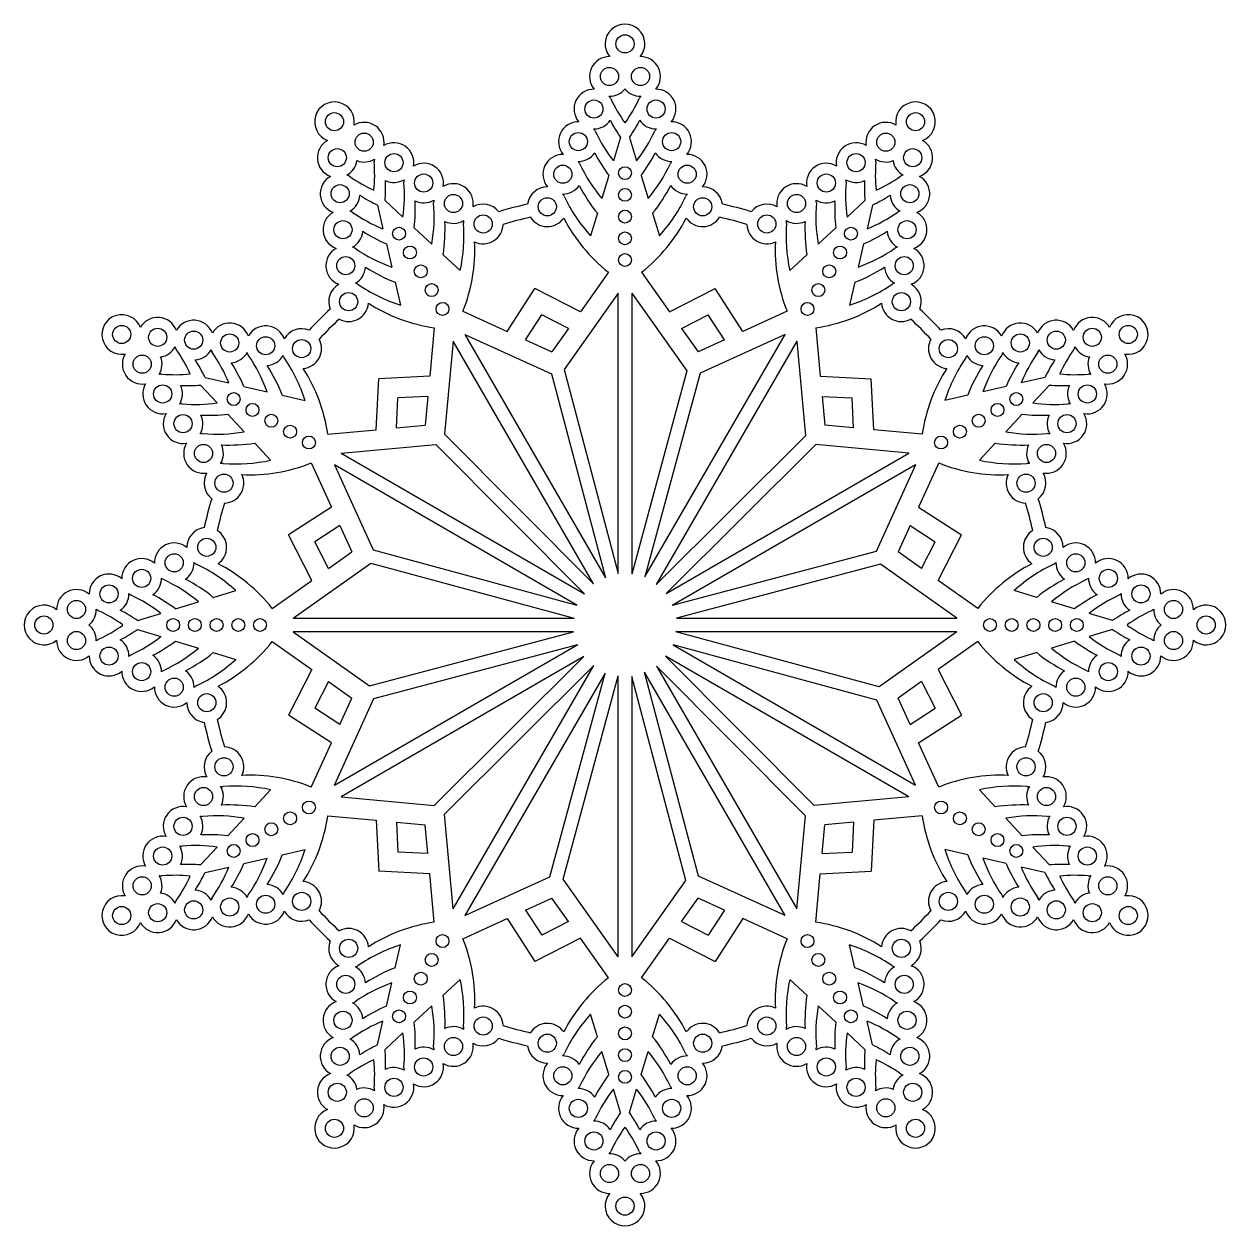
# Model space of a CAD drawing. Extents: x -310 to 281, y 50 to 241.
# Drawn here: x 102.1 to 280.7, y 56.4 to 234.9 of the extents above; entities that cross this region are included whole.
import ezdxf

# ---------------------------------------------------------------- set-up
doc = ezdxf.new("R2010")
doc.units = 0
doc.layers.get('0').update_dxf_attribs({"linetype": 'CONTINUOUS'})

msp = doc.modelspace()

# ---------------------------------------------------------------- linework, layer by layer
for p, q in [((190.742369, 218.090398), (189.683019, 214.622917)), ((192.063179, 218.090398), (193.122529, 214.622917)), ((189.014284, 212.434003), (187.977765, 209.041251)), ((193.791264, 212.434003), (194.827783, 209.041251)), ((154.624463, 208.058725), (155.44078, 204.526123)), ((155.768318, 208.71913), (158.419483, 206.245878)), ((227.03723, 208.71913), (224.386065, 206.245878)), ((228.181085, 208.058725), (227.364768, 204.526123)), ((187.300487, 206.824371), (186.285853, 203.503254)), ((195.505061, 206.824371), (196.519695, 203.503254)), ((160.093081, 204.68459), (162.687109, 202.26464)), ((222.712467, 204.68459), (220.118439, 202.26464)), ((155.956096, 202.2961), (156.75482, 198.839632)), ((226.849452, 202.2961), (226.050728, 198.839632)), ((164.382089, 200.683405), (166.921346, 198.314551)), ((218.423459, 200.683405), (215.884202, 198.314551)), ((157.276719, 196.581118), (158.058579, 193.197629)), ((188.941689, 198.065782), (184.775329, 192.204047)), ((193.863859, 198.065782), (198.030218, 192.204047)), ((225.528829, 196.581118), (224.746969, 193.197629)), ((173.879101, 189.284412), (178.010525, 195.658184)), ((184.775329, 192.204047), (178.010525, 195.658184)), ((190.402774, 194.943109), (182.361942, 183.630302)), ((190.402774, 153.341787), (190.402774, 194.943109)), ((192.402774, 194.943109), (192.402774, 153.206175)), ((192.402774, 194.943109), (200.578827, 183.440056)), ((198.030218, 192.204047), (204.795023, 195.658184)), ((208.926446, 189.284412), (204.795023, 195.658184)), ((167.340061, 192.277643), (173.879101, 189.284412)), ((176.636163, 188.022373), (179.056158, 191.755831)), ((183.018664, 189.732559), (179.056158, 191.755831)), ((199.786884, 189.732559), (203.74939, 191.755831)), ((206.169385, 188.022373), (203.74939, 191.755831)), ((215.465486, 192.277643), (208.926446, 189.284412)), ((163.077337, 189.816558), (162.400031, 182.656967)), ((183.018664, 189.732559), (180.534703, 186.237825)), ((199.786884, 189.732559), (202.270845, 186.237825)), ((219.728211, 189.816558), (220.405517, 182.656967)), ((165.90401, 187.842787), (164.596849, 174.025193)), ((186.704671, 151.814985), (165.90401, 187.842787)), ((167.636061, 188.842787), (180.468257, 182.968877)), ((167.636061, 188.842787), (188.504528, 152.697541)), ((176.636163, 188.022373), (180.534703, 186.237825)), ((194.368826, 152.814985), (215.169487, 188.842787)), ((216.901538, 187.842787), (196.033071, 151.697541)), ((206.169385, 188.022373), (202.270845, 186.237825)), ((215.169487, 188.842787), (202.549519, 183.066024)), ((216.901538, 187.842787), (218.230681, 173.792824)), ((129.021681, 182.455943), (132.554283, 181.639626)), ((154.423438, 174.680375), (154.81447, 182.265935)), ((162.400031, 182.656967), (154.81447, 182.265935)), ((180.468257, 182.968877), (188.504528, 152.697541)), ((182.361942, 183.630302), (190.402774, 153.341787)), ((200.578827, 183.440056), (192.402774, 153.206175)), ((202.549519, 183.066024), (194.368826, 152.814985)), ((220.405517, 182.656967), (227.991078, 182.265935)), ((228.382109, 174.680375), (227.991078, 182.265935)), ((253.783867, 182.455943), (250.251265, 181.639626)), ((128.361276, 181.312087), (130.834528, 178.660923)), ((134.784306, 181.12431), (138.240774, 180.325586)), ((248.021242, 181.12431), (244.564774, 180.325586)), ((254.444272, 181.312087), (251.97102, 178.660923)), ((140.499288, 179.803687), (143.882776, 179.021827)), ((157.442143, 174.965948), (157.671191, 179.409215)), ((162.114458, 179.638263), (157.671191, 179.409215)), ((162.114458, 179.638263), (161.710652, 175.369754)), ((220.69109, 179.638263), (225.134357, 179.409215)), ((220.69109, 179.638263), (221.094896, 175.369754)), ((225.363405, 174.965948), (225.134357, 179.409215)), ((242.30626, 179.803687), (238.922772, 179.021827)), ((132.395816, 176.987324), (134.815765, 174.393297)), ((250.409732, 176.987324), (247.989782, 174.393297)), ((157.442143, 174.965948), (161.710652, 175.369754)), ((225.363405, 174.965948), (221.094896, 175.369754)), ((147.263848, 174.003069), (154.423438, 174.680375)), ((164.596849, 174.025193), (186.704671, 151.814985)), ((218.230681, 173.792824), (196.033071, 151.697541)), ((235.5417, 174.003069), (228.382109, 174.680375)), ((136.397, 172.698317), (138.765855, 170.159059)), ((149.237619, 171.176396), (163.287582, 172.505539)), ((163.287582, 172.505539), (185.382864, 150.307929)), ((219.750335, 172.483557), (197.540127, 150.375735)), ((233.567929, 171.176396), (219.750335, 172.483557)), ((246.408547, 172.698317), (244.039693, 170.159059)), ((144.802763, 169.740344), (147.795994, 163.201304)), ((149.237619, 171.176396), (185.382864, 150.307929)), ((197.540127, 150.375735), (233.567929, 171.176396)), ((238.002785, 169.740344), (235.009554, 163.201304)), ((184.265421, 148.643684), (148.237619, 169.444345)), ((148.237619, 169.444345), (154.014381, 156.824377)), ((234.567929, 169.444345), (198.422684, 148.575878)), ((234.567929, 169.444345), (228.694019, 156.612149)), ((147.795994, 163.201304), (141.422222, 159.06988)), ((235.009554, 163.201304), (241.383326, 159.06988)), ((144.876358, 152.305076), (141.422222, 159.06988)), ((149.058033, 160.444243), (145.324575, 158.024248)), ((149.058033, 160.444243), (150.842581, 156.545703)), ((233.747515, 160.444243), (231.962967, 156.545703)), ((233.747515, 160.444243), (237.480973, 158.024248)), ((237.929189, 152.305076), (241.383326, 159.06988)), ((147.347847, 154.061742), (145.324575, 158.024248)), ((235.457701, 154.061742), (237.480973, 158.024248)), ((147.347847, 154.061742), (150.842581, 156.545703)), ((154.014381, 156.824377), (184.265421, 148.643684)), ((228.694019, 156.612149), (198.422684, 148.575878)), ((235.457701, 154.061742), (231.962967, 156.545703)), ((142.137296, 146.677632), (153.640349, 154.853685)), ((153.640349, 154.853685), (183.874231, 146.677632)), ((229.355444, 154.718463), (199.066929, 146.677632)), ((240.668251, 146.677632), (229.355444, 154.718463)), ((139.014624, 148.138717), (144.876358, 152.305076)), ((243.790924, 148.138717), (237.929189, 152.305076)), ((130.256034, 149.779919), (133.577151, 150.794553)), ((252.549513, 149.779919), (249.228397, 150.794553)), ((124.646403, 148.066121), (128.039154, 149.10264)), ((258.159145, 148.066121), (254.766393, 149.10264)), ((118.990007, 146.338037), (122.457489, 147.397387)), ((142.137296, 146.677632), (183.874231, 146.677632)), ((199.066929, 146.677632), (240.668251, 146.677632)), ((263.81554, 146.338037), (260.348059, 147.397387)), ((118.990007, 145.017227), (122.457489, 143.957877)), ((183.738619, 144.677632), (142.137296, 144.677632)), ((142.137296, 144.677632), (153.450103, 136.6368)), ((153.450103, 136.6368), (183.738619, 144.677632)), ((240.668251, 144.677632), (198.931317, 144.677632)), ((229.165198, 136.501579), (198.931317, 144.677632)), ((240.668251, 144.677632), (229.165198, 136.501579)), ((263.81554, 145.017227), (260.348059, 143.957877)), ((124.646403, 143.289142), (128.039154, 142.252623)), ((139.014624, 143.216547), (144.876358, 139.050187)), ((243.790924, 143.216547), (237.929189, 139.050187)), ((258.159145, 143.289142), (254.766393, 142.252623)), ((130.256034, 141.575344), (133.577151, 140.560711)), ((148.237619, 121.910918), (184.382864, 142.779386)), ((154.111528, 134.743115), (184.382864, 142.779386)), ((233.567929, 120.178868), (197.422684, 141.047335)), ((219.517966, 118.849724), (197.422684, 141.047335)), ((198.540127, 142.71158), (234.567929, 121.910918)), ((228.791166, 134.530886), (198.540127, 142.71158)), ((252.549513, 141.575344), (249.228397, 140.560711)), ((185.265421, 140.979529), (149.237619, 120.178868)), ((163.055213, 118.871707), (185.265421, 140.979529)), ((164.574866, 117.562439), (186.772477, 139.657722)), ((165.90401, 103.512477), (186.772477, 139.657722)), ((196.100877, 139.540279), (216.901538, 103.512477)), ((218.208699, 117.330071), (196.100877, 139.540279)), ((144.876358, 139.050187), (141.422222, 132.285383)), ((188.436722, 138.540279), (167.636061, 102.512477)), ((180.256029, 108.289239), (188.436722, 138.540279)), ((182.226721, 107.915207), (190.402774, 138.149089)), ((190.402774, 96.412154), (190.402774, 138.149089)), ((192.402774, 138.013477), (192.402774, 96.412154)), ((200.443606, 107.724961), (192.402774, 138.013477)), ((215.169487, 102.512477), (194.30102, 138.657722)), ((202.337291, 108.386386), (194.30102, 138.657722)), ((237.929189, 139.050187), (241.383326, 132.285383)), ((147.347847, 137.293521), (145.324575, 133.331016)), ((147.347847, 137.293521), (150.842581, 134.809561)), ((235.457701, 137.293521), (231.962967, 134.809561)), ((235.457701, 137.293521), (237.480973, 133.331016)), ((148.237619, 121.910918), (154.111528, 134.743115)), ((149.058033, 130.911021), (150.842581, 134.809561)), ((234.567929, 121.910918), (228.791166, 134.530886)), ((233.747515, 130.911021), (231.962967, 134.809561)), ((147.795994, 128.153959), (141.422222, 132.285383)), ((149.058033, 130.911021), (145.324575, 133.331016)), ((233.747515, 130.911021), (237.480973, 133.331016)), ((235.009554, 128.153959), (241.383326, 132.285383)), ((144.802763, 121.614919), (147.795994, 128.153959)), ((238.002785, 121.614919), (235.009554, 128.153959)), ((136.397, 118.656947), (138.765855, 121.196204)), ((149.237619, 120.178868), (163.055213, 118.871707)), ((233.567929, 120.178868), (219.517966, 118.849724)), ((246.408547, 118.656947), (244.039693, 121.196204)), ((132.395816, 114.367939), (134.815765, 116.961967)), ((147.263848, 117.352195), (154.423438, 116.674889)), ((154.423438, 116.674889), (154.81447, 109.089328)), ((157.442143, 116.389316), (157.671191, 111.946049)), ((157.442143, 116.389316), (161.710652, 115.98551)), ((165.90401, 103.512477), (164.574866, 117.562439)), ((216.901538, 103.512477), (218.208699, 117.330071)), ((225.363405, 116.389316), (221.094896, 115.98551)), ((225.363405, 116.389316), (225.134357, 111.946049)), ((228.382109, 116.674889), (227.991078, 109.089328)), ((235.5417, 117.352195), (228.382109, 116.674889)), ((250.409732, 114.367939), (247.989782, 116.961967)), ((162.114458, 111.717001), (161.710652, 115.98551)), ((220.69109, 111.717001), (221.094896, 115.98551)), ((128.361276, 110.043176), (130.834528, 112.694341)), ((254.444272, 110.043176), (251.97102, 112.694341)), ((134.784306, 110.230954), (138.240774, 111.029678)), ((140.499288, 111.551577), (143.882776, 112.333437)), ((162.114458, 111.717001), (157.671191, 111.946049)), ((220.69109, 111.717001), (225.134357, 111.946049)), ((242.30626, 111.551577), (238.922772, 112.333437)), ((248.021242, 110.230954), (244.564774, 111.029678)), ((129.021681, 108.899321), (132.554283, 109.715638)), ((162.400031, 108.698296), (154.81447, 109.089328)), ((220.405517, 108.698296), (227.991078, 109.089328)), ((253.783867, 108.899321), (250.251265, 109.715638)), ((163.077337, 101.538706), (162.400031, 108.698296)), ((167.636061, 102.512477), (180.256029, 108.289239)), ((190.402774, 96.412154), (182.226721, 107.915207)), ((192.402774, 96.412154), (200.443606, 107.724961)), ((215.169487, 102.512477), (202.337291, 108.386386)), ((219.728211, 101.538706), (220.405517, 108.698296)), ((176.636163, 103.33289), (180.534703, 105.117439)), ((183.018664, 101.622705), (180.534703, 105.117439)), ((199.786884, 101.622705), (202.270845, 105.117439)), ((206.169385, 103.33289), (202.270845, 105.117439)), ((167.340061, 99.077621), (173.879101, 102.070852)), ((173.879101, 102.070852), (178.010525, 95.697079)), ((176.636163, 103.33289), (179.056158, 99.599433)), ((206.169385, 103.33289), (203.74939, 99.599433)), ((208.926446, 102.070852), (204.795023, 95.697079)), ((215.465486, 99.077621), (208.926446, 102.070852)), ((183.018664, 101.622705), (179.056158, 99.599433)), ((199.786884, 101.622705), (203.74939, 99.599433)), ((184.775329, 99.151216), (178.010525, 95.697079)), ((188.941689, 93.289482), (184.775329, 99.151216)), ((193.863859, 93.289482), (198.030218, 99.151216)), ((198.030218, 99.151216), (204.795023, 95.697079)), ((157.276719, 94.774146), (158.058579, 98.157634)), ((225.528829, 94.774146), (224.746969, 98.157634)), ((164.382089, 90.671858), (166.921346, 93.040713)), ((218.423459, 90.671858), (215.884202, 93.040713)), ((155.956096, 89.059164), (156.75482, 92.515632)), ((226.849452, 89.059164), (226.050728, 92.515632)), ((160.093081, 86.670674), (162.687109, 89.090623)), ((187.300487, 84.530892), (186.285853, 87.852009)), ((195.505061, 84.530892), (196.519695, 87.852009)), ((222.712467, 86.670674), (220.118439, 89.090623)), ((154.624463, 83.296539), (155.44078, 86.829141)), ((228.181085, 83.296539), (227.364768, 86.829141)), ((155.768318, 82.636134), (158.419483, 85.109386)), ((227.03723, 82.636134), (224.386065, 85.109386)), ((189.014284, 78.921261), (187.977765, 82.314012)), ((193.791264, 78.921261), (194.827783, 82.314012)), ((190.742369, 73.264865), (189.683019, 76.732347)), ((192.063179, 73.264865), (193.122529, 76.732347))]:
    msp.add_line(p, q)
for centre, radius in [((191.402774, 231.991391), 1.348993), ((189.094186, 227.152353), 1.348993), ((193.711362, 227.152353), 1.348993), ((186.785598, 222.313315), 1.348993), ((196.01995, 222.313315), 1.348993), ((148.245894, 220.42754), 1.348993), ((234.559653, 220.42754), 1.348993), ((152.664709, 217.391104), 1.348993), ((184.47701, 217.474278), 1.348993), ((198.328538, 217.474278), 1.348993), ((230.140839, 217.391104), 1.348993), ((148.666117, 215.082516), 1.348993), ((234.13943, 215.082516), 1.348993), ((157.083524, 214.354669), 1.348993), ((225.722024, 214.354669), 1.348993), ((161.502338, 211.318233), 1.348993), ((182.168422, 212.63524), 1.348993), ((191.402774, 212.793927), 0.96), ((200.637126, 212.63524), 1.348993), ((221.303209, 211.318233), 1.348993), ((149.08634, 209.737493), 1.348993), ((233.719207, 209.737493), 1.348993), ((165.921153, 208.281797), 1.348993), ((179.859834, 207.796202), 1.348993), ((191.402774, 209.567108), 0.96), ((202.945714, 207.796202), 1.348993), ((216.884395, 208.281797), 1.348993), ((191.402774, 206.340289), 0.96), ((149.506563, 204.392469), 1.348993), ((170.339968, 205.245362), 1.348993), ((212.46558, 205.245362), 1.348993), ((233.298984, 204.392469), 1.348993), ((157.844626, 203.802049), 0.96), ((191.402774, 203.11347), 0.96), ((224.960922, 203.802049), 0.96), ((159.458036, 201.007541), 0.96), ((223.347512, 201.007541), 0.96), ((149.926787, 199.047446), 1.348993), ((191.402774, 199.886651), 0.96), ((232.878761, 199.047446), 1.348993), ((161.071445, 198.213034), 0.96), ((221.734103, 198.213034), 0.96), ((162.684855, 195.418527), 0.96), ((220.120693, 195.418527), 0.96), ((150.34701, 193.702422), 1.348993), ((232.458538, 193.702422), 1.348993), ((164.298264, 192.62402), 0.96), ((218.507284, 192.62402), 0.96), ((116.652866, 188.834511), 1.348993), ((121.997889, 188.414288), 1.348993), ((127.342913, 187.994065), 1.348993), ((255.462635, 187.994065), 1.348993), ((260.807658, 188.414288), 1.348993), ((266.152682, 188.834511), 1.348993), ((132.687936, 187.573842), 1.348993), ((138.03296, 187.153619), 1.348993), ((143.377984, 186.733396), 1.348993), ((239.427564, 186.733396), 1.348993), ((244.772588, 187.153619), 1.348993), ((250.117611, 187.573842), 1.348993), ((119.689301, 184.415697), 1.348993), ((263.116246, 184.415697), 1.348993), ((122.725737, 179.996882), 1.348993), ((260.079811, 179.996882), 1.348993), ((133.278357, 179.235779), 0.96), ((136.072864, 177.62237), 0.96), ((246.732684, 177.62237), 0.96), ((249.527191, 179.235779), 0.96), ((125.762173, 175.578067), 1.348993), ((138.867371, 176.00896), 0.96), ((243.938176, 176.00896), 0.96), ((257.043375, 175.578067), 1.348993), ((141.661879, 174.395551), 0.96), ((241.143669, 174.395551), 0.96), ((144.456386, 172.782141), 0.96), ((238.349162, 172.782141), 0.96), ((128.798608, 171.159253), 1.348993), ((254.00694, 171.159253), 1.348993), ((131.835044, 166.740438), 1.348993), ((250.970504, 166.740438), 1.348993), ((129.284203, 157.220572), 1.348993), ((253.521344, 157.220572), 1.348993), ((124.445166, 154.911984), 1.348993), ((258.360382, 154.911984), 1.348993), ((119.606128, 152.603396), 1.348993), ((263.19942, 152.603396), 1.348993), ((114.76709, 150.294808), 1.348993), ((268.038458, 150.294808), 1.348993), ((109.928052, 147.98622), 1.348993), ((272.877495, 147.98622), 1.348993), ((105.089015, 145.677632), 1.348993), ((124.286478, 145.677632), 0.96), ((127.513297, 145.677632), 0.96), ((130.740116, 145.677632), 0.96), ((133.966935, 145.677632), 0.96), ((137.193754, 145.677632), 0.96), ((245.611793, 145.677632), 0.96), ((248.838612, 145.677632), 0.96), ((252.065431, 145.677632), 0.96), ((255.29225, 145.677632), 0.96), ((258.519069, 145.677632), 0.96), ((277.716533, 145.677632), 1.348993), ((109.928052, 143.369044), 1.348993), ((272.877495, 143.369044), 1.348993), ((114.76709, 141.060456), 1.348993), ((268.038458, 141.060456), 1.348993), ((119.606128, 138.751868), 1.348993), ((263.19942, 138.751868), 1.348993), ((124.445166, 136.44328), 1.348993), ((258.360382, 136.44328), 1.348993), ((129.284203, 134.134692), 1.348993), ((253.521344, 134.134692), 1.348993), ((131.835044, 124.614826), 1.348993), ((250.970504, 124.614826), 1.348993), ((128.798608, 120.196011), 1.348993), ((254.00694, 120.196011), 1.348993), ((141.661879, 116.959713), 0.96), ((144.456386, 118.573122), 0.96), ((238.349162, 118.573122), 0.96), ((241.143669, 116.959713), 0.96), ((125.762173, 115.777196), 1.348993), ((138.867371, 115.346303), 0.96), ((243.938176, 115.346303), 0.96), ((257.043375, 115.777196), 1.348993), ((136.072864, 113.732894), 0.96), ((246.732684, 113.732894), 0.96), ((122.725737, 111.358382), 1.348993), ((133.278357, 112.119484), 0.96), ((249.527191, 112.119484), 0.96), ((260.079811, 111.358382), 1.348993), ((119.689301, 106.939567), 1.348993), ((263.116246, 106.939567), 1.348993), ((138.03296, 104.201644), 1.348993), ((143.377984, 104.621867), 1.348993), ((239.427564, 104.621867), 1.348993), ((244.772588, 104.201644), 1.348993), ((116.652866, 102.520752), 1.348993), ((121.997889, 102.940975), 1.348993), ((127.342913, 103.361198), 1.348993), ((132.687936, 103.781421), 1.348993), ((250.117611, 103.781421), 1.348993), ((255.462635, 103.361198), 1.348993), ((260.807658, 102.940975), 1.348993), ((266.152682, 102.520752), 1.348993), ((150.34701, 97.652842), 1.348993), ((164.298264, 98.731244), 0.96), ((218.507284, 98.731244), 0.96), ((232.458538, 97.652842), 1.348993), ((162.684855, 95.936737), 0.96), ((220.120693, 95.936737), 0.96), ((149.926787, 92.307818), 1.348993), ((161.071445, 93.142229), 0.96), ((221.734103, 93.142229), 0.96), ((232.878761, 92.307818), 1.348993), ((159.458036, 90.347722), 0.96), ((191.402774, 91.468612), 0.96), ((223.347512, 90.347722), 0.96), ((149.506563, 86.962794), 1.348993), ((157.844626, 87.553215), 0.96), ((191.402774, 88.241793), 0.96), ((224.960922, 87.553215), 0.96), ((233.298984, 86.962794), 1.348993), ((170.339968, 86.109902), 1.348993), ((191.402774, 85.014974), 0.96), ((212.46558, 86.109902), 1.348993), ((165.921153, 83.073466), 1.348993), ((179.859834, 83.559061), 1.348993), ((202.945714, 83.559061), 1.348993), ((216.884395, 83.073466), 1.348993), ((149.08634, 81.617771), 1.348993), ((191.402774, 81.788155), 0.96), ((233.719207, 81.617771), 1.348993), ((161.502338, 80.037031), 1.348993), ((221.303209, 80.037031), 1.348993), ((182.168422, 78.720024), 1.348993), ((191.402774, 78.561336), 0.96), ((200.637126, 78.720024), 1.348993), ((148.666117, 76.272747), 1.348993), ((157.083524, 77.000595), 1.348993), ((225.722024, 77.000595), 1.348993), ((234.13943, 76.272747), 1.348993), ((152.664709, 73.964159), 1.348993), ((184.47701, 73.880986), 1.348993), ((198.328538, 73.880986), 1.348993), ((230.140839, 73.964159), 1.348993), ((148.245894, 70.927724), 1.348993), ((234.559653, 70.927724), 1.348993), ((186.785598, 69.041948), 1.348993), ((196.01995, 69.041948), 1.348993), ((189.094186, 64.20291), 1.348993), ((193.711362, 64.20291), 1.348993), ((191.402774, 59.363873), 1.348993)]:
    msp.add_circle(centre, radius)
for centre, radius, start, end in [((191.402774, 231.991391), 2.948993, 320.13137, 219.86863), ((189.094186, 227.152353), 2.948993, 89.122007, 219.86863), ((193.711362, 227.152353), 2.948993, 320.13137, 90.877993), ((186.785598, 222.313315), 2.948993, 89.122007, 219.86863), ((189.094186, 227.152353), 2.948993, 269.122007, 321.521298), ((193.711362, 227.152353), 2.948993, 218.478702, 270.877993), ((196.01995, 222.313315), 2.948993, 320.13137, 90.877993), ((148.245894, 220.42754), 2.948993, 350.13137, 249.86863), ((186.785598, 222.313315), 2.948993, 32.170374, 39.86863), ((210.318607, 233.73499), 23.229259, 205.093676, 215.480741), ((172.486941, 233.73499), 23.229259, 324.519259, 334.906324), ((196.01995, 222.313315), 2.948993, 140.13137, 147.829626), ((234.559653, 220.42754), 2.948993, 290.13137, 189.86863), ((152.664709, 217.391104), 2.948993, 350.13137, 120.877993), ((184.47701, 217.474278), 2.948993, 89.122007, 219.86863), ((186.785598, 222.313315), 2.948993, 269.122007, 325.598712), ((211.271754, 232.055942), 24.829259, 207.354122, 214.226315), ((171.533793, 232.055942), 24.829259, 325.773685, 332.645878), ((196.01995, 222.313315), 2.948993, 214.401288, 270.877993), ((198.328538, 217.474278), 2.948993, 320.13137, 90.877993), ((230.140839, 217.391104), 2.948993, 59.122007, 189.86863), ((184.47701, 217.474278), 2.948993, 32.170374, 39.86863), ((208.010019, 228.895952), 23.229259, 205.093676, 217.911395), ((174.795529, 228.895952), 23.229259, 322.088605, 334.906324), ((198.328538, 217.474278), 2.948993, 140.13137, 147.829626), ((148.666117, 215.082516), 2.948993, 119.122007, 249.86863), ((157.083524, 214.354669), 2.948993, 350.13137, 120.877993), ((225.722024, 214.354669), 2.948993, 59.122007, 189.86863), ((234.13943, 215.082516), 2.948993, 290.13137, 60.877993), ((148.666117, 215.082516), 2.948993, 299.122007, 351.521298), ((152.664709, 217.391104), 2.948993, 248.478702, 300.877993), ((130.992503, 212.479624), 23.229259, 354.519259, 4.906324), ((157.083524, 214.354669), 2.948993, 170.13137, 177.829626), ((161.502338, 211.318233), 2.948993, 350.13137, 120.877993), ((182.168422, 212.63524), 2.948993, 89.122007, 219.86863), ((184.47701, 217.474278), 2.948993, 269.122007, 325.598712), ((182.168422, 212.63524), 2.948993, 32.170374, 39.86863), ((208.963166, 227.216904), 24.829259, 207.354122, 216.539892), ((173.842381, 227.216904), 24.829259, 323.460108, 332.645878), ((198.328538, 217.474278), 2.948993, 214.401288, 270.877993), ((200.637126, 212.63524), 2.948993, 140.13137, 147.829626), ((200.637126, 212.63524), 2.948993, 320.13137, 90.877993), ((221.303209, 211.318233), 2.948993, 59.122007, 189.86863), ((251.813045, 212.479624), 23.229259, 175.093676, 185.480741), ((230.140839, 217.391104), 2.948993, 239.122007, 291.521298), ((225.722024, 214.354669), 2.948993, 2.170374, 9.86863), ((234.13943, 215.082516), 2.948993, 188.478702, 240.877993), ((149.08634, 209.737493), 2.948993, 62.170374, 69.86863), ((205.701431, 224.056914), 23.229259, 205.093676, 220.271596), ((177.104117, 224.056914), 23.229259, 319.728404, 334.906324), ((233.719207, 209.737493), 2.948993, 110.13137, 117.829626), ((149.08634, 209.737493), 2.948993, 119.122007, 249.86863), ((163.755687, 231.395457), 23.229259, 235.093676, 245.480741), ((131.006577, 210.548953), 24.829259, 355.773685, 2.645878), ((157.083524, 214.354669), 2.948993, 244.401288, 300.877993), ((135.411318, 209.443188), 23.229259, 352.088605, 4.906324), ((161.502338, 211.318233), 2.948993, 170.13137, 177.829626), ((165.921153, 208.281797), 2.948993, 350.13137, 120.877993), ((179.859834, 207.796202), 2.948993, 89.122007, 171.957785), ((182.168422, 212.63524), 2.948993, 269.122007, 325.598712), ((206.654579, 222.377867), 24.829259, 207.354122, 218.786343), ((176.150969, 222.377867), 24.829259, 321.213657, 332.645878), ((200.637126, 212.63524), 2.948993, 214.401288, 270.877993), ((202.945714, 207.796202), 2.948993, 8.042215, 90.877993), ((216.884395, 208.281797), 2.948993, 59.122007, 189.86863), ((247.39423, 209.443188), 23.229259, 175.093676, 187.911395), ((225.722024, 214.354669), 2.948993, 239.122007, 295.598712), ((221.303209, 211.318233), 2.948993, 2.170374, 9.86863), ((251.798971, 210.548953), 24.829259, 177.354122, 184.226315), ((219.049861, 231.395457), 23.229259, 294.519259, 304.906324), ((233.719207, 209.737493), 2.948993, 290.13137, 60.877993), ((149.08634, 209.737493), 2.948993, 299.122007, 355.598712), ((165.420661, 230.417933), 24.829259, 237.354122, 244.226315), ((179.859834, 207.796202), 2.948993, 32.170374, 39.86863), ((203.392843, 219.217876), 23.229259, 205.093676, 222.570837), ((179.412705, 219.217876), 23.229259, 317.429163, 334.906324), ((202.945714, 207.796202), 2.948993, 140.13137, 147.829626), ((217.384887, 230.417933), 24.829259, 295.773685, 302.645878), ((233.719207, 209.737493), 2.948993, 184.401288, 240.877993), ((149.506563, 204.392469), 2.948993, 62.170374, 69.86863), ((135.425391, 207.512517), 24.829259, 353.460108, 2.645878), ((161.502338, 211.318233), 2.948993, 244.401288, 300.877993), ((139.830132, 206.406753), 23.229259, 349.728404, 4.906324), ((165.921153, 208.281797), 2.948993, 170.13137, 177.829626), ((170.339968, 205.245362), 2.948993, 38.042215, 120.877993), ((191.402774, 145.677632), 64.18193, 103.023031, 106.976969), ((191.402774, 145.677632), 64.18193, 73.023031, 76.976969), ((212.46558, 205.245362), 2.948993, 59.122007, 141.957785), ((242.975416, 206.406753), 23.229259, 175.093676, 190.271596), ((221.303209, 211.318233), 2.948993, 239.122007, 295.598712), ((216.884395, 208.281797), 2.948993, 2.170374, 9.86863), ((247.380156, 207.512517), 24.829259, 177.354122, 186.539892), ((233.298984, 204.392469), 2.948993, 110.13137, 117.829626), ((149.506563, 204.392469), 2.948993, 119.122007, 249.86863), ((164.17591, 226.050434), 23.229259, 235.093676, 247.911395), ((139.844206, 204.476081), 24.829259, 351.213657, 2.645878), ((165.921153, 208.281797), 2.948993, 244.401288, 300.877993), ((144.248947, 203.370317), 23.229259, 347.429163, 4.906324), ((170.339968, 205.245362), 2.948993, 170.13137, 177.829626), ((191.402774, 145.677632), 62.18193, 103.062866, 106.937134), ((179.859834, 207.796202), 2.948993, 211.611705, 325.598712), ((204.345991, 217.538829), 24.829259, 207.354122, 231.653974), ((178.459557, 217.538829), 24.829259, 308.346026, 332.645878), ((202.945714, 207.796202), 2.948993, 214.401288, 328.388295), ((191.402774, 145.677632), 62.18193, 73.062866, 76.937134), ((238.556601, 203.370317), 23.229259, 175.093676, 192.570837), ((216.884395, 208.281797), 2.948993, 239.122007, 295.598712), ((212.46558, 205.245362), 2.948993, 2.170374, 9.86863), ((242.961342, 204.476081), 24.829259, 177.354122, 188.786343), ((218.629638, 226.050434), 23.229259, 292.088605, 304.906324), ((233.298984, 204.392469), 2.948993, 290.13137, 60.877993), ((149.506563, 204.392469), 2.948993, 299.122007, 355.598712), ((165.840884, 225.07291), 24.829259, 237.354122, 246.539892), ((170.339968, 205.245362), 2.948993, 244.401288, 358.388295), ((212.46558, 205.245362), 2.948993, 181.611705, 295.598712), ((216.964664, 225.07291), 24.829259, 293.460108, 302.645878), ((233.298984, 204.392469), 2.948993, 184.401288, 240.877993), ((149.926787, 199.047446), 2.948993, 62.170374, 69.86863), ((144.263021, 201.439646), 24.829259, 338.346026, 2.645878), ((238.542527, 201.439646), 24.829259, 177.354122, 201.653974), ((232.878761, 199.047446), 2.948993, 110.13137, 117.829626), ((149.926787, 199.047446), 2.948993, 119.122007, 249.86863), ((164.596133, 220.70541), 23.229259, 235.093676, 250.271596), ((218.209415, 220.70541), 23.229259, 289.728404, 304.906324), ((232.878761, 199.047446), 2.948993, 290.13137, 60.877993), ((149.926787, 199.047446), 2.948993, 299.122007, 355.598712), ((166.261107, 219.727886), 24.829259, 237.354122, 248.786343), ((216.544441, 219.727886), 24.829259, 291.213657, 302.645878), ((232.878761, 199.047446), 2.948993, 184.401288, 240.877993), ((150.34701, 193.702422), 2.948993, 62.170374, 69.86863), ((232.458538, 193.702422), 2.948993, 110.13137, 117.829626), ((150.34701, 193.702422), 2.948993, 119.122007, 201.957785), ((165.016356, 215.360386), 23.229259, 235.093676, 252.570837), ((217.789191, 215.360386), 23.229259, 287.429163, 304.906324), ((232.458538, 193.702422), 2.948993, 338.042215, 60.877993), ((150.34701, 193.702422), 2.948993, 241.611705, 355.598712), ((166.68133, 214.382862), 24.829259, 237.354122, 261.653974), ((216.124218, 214.382862), 24.829259, 278.346026, 302.645878), ((232.458538, 193.702422), 2.948993, 184.401288, 298.388295), ((116.652866, 188.834511), 2.948993, 20.13137, 279.86863), ((121.997889, 188.414288), 2.948993, 20.13137, 150.877993), ((191.402774, 145.677632), 64.18193, 133.023031, 136.976969), ((191.402774, 145.677632), 62.18193, 133.062866, 136.937134), ((191.402774, 145.677632), 62.18193, 43.062866, 46.937134), ((191.402774, 145.677632), 64.18193, 43.023031, 46.976969), ((260.807658, 188.414288), 2.948993, 29.122007, 159.86863), ((266.152682, 188.834511), 2.948993, 260.13137, 159.86863), ((127.342913, 187.994065), 2.948993, 20.13137, 150.877993), ((132.687936, 187.573842), 2.948993, 20.13137, 150.877993), ((138.03296, 187.153619), 2.948993, 20.13137, 150.877993), ((143.377984, 186.733396), 2.948993, 68.042215, 150.877993), ((239.427564, 186.733396), 2.948993, 29.122007, 111.957785), ((244.772588, 187.153619), 2.948993, 29.122007, 159.86863), ((250.117611, 187.573842), 2.948993, 29.122007, 159.86863), ((255.462635, 187.994065), 2.948993, 29.122007, 159.86863), ((143.377984, 186.733396), 2.948993, 274.401288, 28.388295), ((239.427564, 186.733396), 2.948993, 151.611705, 265.598712), ((119.689301, 184.415697), 2.948993, 149.122007, 279.86863), ((121.997889, 188.414288), 2.948993, 278.478702, 330.877993), ((127.342913, 187.994065), 2.948993, 200.13137, 207.829626), ((105.684948, 173.324719), 23.229259, 24.519259, 34.906324), ((127.342913, 187.994065), 2.948993, 274.401288, 330.877993), ((132.687936, 187.573842), 2.948993, 200.13137, 207.829626), ((111.029972, 172.904495), 23.229259, 22.088605, 34.906324), ((132.687936, 187.573842), 2.948993, 274.401288, 330.877993), ((138.03296, 187.153619), 2.948993, 200.13137, 207.829626), ((116.374996, 172.484272), 23.229259, 19.728404, 34.906324), ((138.03296, 187.153619), 2.948993, 274.401288, 330.877993), ((143.377984, 186.733396), 2.948993, 200.13137, 207.829626), ((239.427564, 186.733396), 2.948993, 332.170374, 339.86863), ((244.772588, 187.153619), 2.948993, 209.122007, 265.598712), ((266.430552, 172.484272), 23.229259, 145.093676, 160.271596), ((244.772588, 187.153619), 2.948993, 332.170374, 339.86863), ((250.117611, 187.573842), 2.948993, 209.122007, 265.598712), ((271.775576, 172.904495), 23.229259, 145.093676, 157.911395), ((250.117611, 187.573842), 2.948993, 332.170374, 339.86863), ((255.462635, 187.994065), 2.948993, 209.122007, 265.598712), ((277.120599, 173.324719), 23.229259, 145.093676, 155.480741), ((255.462635, 187.994065), 2.948993, 332.170374, 339.86863), ((260.807658, 188.414288), 2.948993, 209.122007, 261.521298), ((263.116246, 184.415697), 2.948993, 260.13137, 30.877993), ((119.689301, 184.415697), 2.948993, 329.122007, 21.521298), ((106.662472, 171.659745), 24.829259, 25.773685, 32.645878), ((112.007496, 171.239522), 24.829259, 23.460108, 32.645878), ((117.35252, 170.819299), 24.829259, 21.213657, 32.645878), ((121.720019, 172.064049), 23.229259, 17.429163, 34.906324), ((261.085529, 172.064049), 23.229259, 145.093676, 162.570837), ((265.453028, 170.819299), 24.829259, 147.354122, 158.786343), ((270.798052, 171.239522), 24.829259, 147.354122, 156.539892), ((276.143075, 171.659745), 24.829259, 147.354122, 154.226315), ((263.116246, 184.415697), 2.948993, 158.478702, 210.877993), ((122.725737, 179.996882), 2.948993, 92.170374, 99.86863), ((124.600782, 206.087903), 23.229259, 265.093676, 275.480741), ((122.697543, 170.399076), 24.829259, 8.346026, 32.645878), ((260.108005, 170.399076), 24.829259, 147.354122, 171.653974), ((258.204766, 206.087903), 23.229259, 264.519259, 274.906324), ((260.079811, 179.996882), 2.948993, 80.13137, 87.829626), ((122.725737, 179.996882), 2.948993, 149.122007, 279.86863), ((122.725737, 179.996882), 2.948993, 329.122007, 25.598712), ((126.531453, 206.073829), 24.829259, 267.354122, 274.226315), ((256.274095, 206.073829), 24.829259, 265.773685, 272.645878), ((260.079811, 179.996882), 2.948993, 154.401288, 210.877993), ((260.079811, 179.996882), 2.948993, 260.13137, 30.877993), ((127.637217, 201.669088), 23.229259, 265.093676, 277.911395), ((255.16833, 201.669088), 23.229259, 262.088605, 274.906324), ((125.762173, 175.578067), 2.948993, 149.122007, 279.86863), ((125.762173, 175.578067), 2.948993, 92.170374, 99.86863), ((125.762173, 175.578067), 2.948993, 329.122007, 25.598712), ((129.567889, 201.655014), 24.829259, 267.354122, 276.539892), ((253.237659, 201.655014), 24.829259, 263.460108, 272.645878), ((257.043375, 175.578067), 2.948993, 154.401288, 210.877993), ((257.043375, 175.578067), 2.948993, 260.13137, 30.877993), ((257.043375, 175.578067), 2.948993, 80.13137, 87.829626), ((128.798608, 171.159253), 2.948993, 92.170374, 99.86863), ((130.673653, 197.250273), 23.229259, 265.093676, 280.271596), ((252.131895, 197.250273), 23.229259, 259.728404, 274.906324), ((254.00694, 171.159253), 2.948993, 80.13137, 87.829626), ((128.798608, 171.159253), 2.948993, 149.122007, 279.86863), ((128.798608, 171.159253), 2.948993, 329.122007, 25.598712), ((132.604324, 197.2362), 24.829259, 267.354122, 278.786343), ((250.201224, 197.2362), 24.829259, 261.213657, 272.645878), ((254.00694, 171.159253), 2.948993, 154.401288, 210.877993), ((254.00694, 171.159253), 2.948993, 260.13137, 30.877993), ((131.835044, 166.740438), 2.948993, 92.170374, 99.86863), ((133.710089, 192.831459), 23.229259, 265.093676, 282.570837), ((135.64076, 192.817385), 24.829259, 267.354122, 291.653974), ((247.164788, 192.817385), 24.829259, 248.346026, 272.645878), ((249.095459, 192.831459), 23.229259, 257.429163, 274.906324), ((250.970504, 166.740438), 2.948993, 80.13137, 87.829626), ((131.835044, 166.740438), 2.948993, 149.122007, 231.957785), ((131.835044, 166.740438), 2.948993, 271.611705, 25.598712), ((250.970504, 166.740438), 2.948993, 154.401288, 268.388295), ((250.970504, 166.740438), 2.948993, 308.042215, 30.877993), ((191.402774, 145.677632), 64.18193, 163.023031, 166.976969), ((191.402774, 145.677632), 64.18193, 13.023031, 16.976969), ((191.402774, 145.677632), 62.18193, 163.062866, 166.937134), ((191.402774, 145.677632), 62.18193, 13.062866, 16.937134), ((129.284203, 157.220572), 2.948993, 98.042215, 180.877993), ((129.284203, 157.220572), 2.948993, 304.401288, 58.388295), ((253.521344, 157.220572), 2.948993, 121.611705, 235.598712), ((253.521344, 157.220572), 2.948993, 359.122007, 81.957785), ((124.445166, 154.911984), 2.948993, 50.13137, 180.877993), ((258.360382, 154.911984), 2.948993, 359.122007, 129.86863), ((119.606128, 152.603396), 2.948993, 50.13137, 180.877993), ((263.19942, 152.603396), 2.948993, 359.122007, 129.86863), ((124.445166, 154.911984), 2.948993, 304.401288, 0.877993), ((129.284203, 157.220572), 2.948993, 230.13137, 237.829626), ((117.862529, 133.687562), 23.229259, 47.429163, 64.906324), ((119.541577, 132.734415), 24.829259, 38.346026, 62.645878), ((263.263971, 132.734415), 24.829259, 117.354122, 141.653974), ((264.943018, 133.687562), 23.229259, 115.093676, 132.570837), ((253.521344, 157.220572), 2.948993, 302.170374, 309.86863), ((258.360382, 154.911984), 2.948993, 179.122007, 235.598712), ((114.76709, 150.294808), 2.948993, 50.13137, 180.877993), ((119.606128, 152.603396), 2.948993, 304.401288, 0.877993), ((124.445166, 154.911984), 2.948993, 230.13137, 237.829626), ((113.023492, 131.378974), 23.229259, 49.728404, 64.906324), ((114.702539, 130.425827), 24.829259, 51.213657, 62.645878), ((268.103009, 130.425827), 24.829259, 117.354122, 128.786343), ((269.782056, 131.378974), 23.229259, 115.093676, 130.271596), ((258.360382, 154.911984), 2.948993, 302.170374, 309.86863), ((263.19942, 152.603396), 2.948993, 179.122007, 235.598712), ((268.038458, 150.294808), 2.948993, 359.122007, 129.86863), ((109.928052, 147.98622), 2.948993, 50.13137, 180.877993), ((114.76709, 150.294808), 2.948993, 304.401288, 0.877993), ((119.606128, 152.603396), 2.948993, 230.13137, 237.829626), ((108.184454, 129.070386), 23.229259, 52.088605, 64.906324), ((109.863501, 128.117239), 24.829259, 53.460108, 62.645878), ((272.942047, 128.117239), 24.829259, 117.354122, 126.539892), ((274.621094, 129.070386), 23.229259, 115.093676, 127.911395), ((263.19942, 152.603396), 2.948993, 302.170374, 309.86863), ((268.038458, 150.294808), 2.948993, 179.122007, 235.598712), ((272.877495, 147.98622), 2.948993, 359.122007, 129.86863), ((105.089015, 145.677632), 2.948993, 50.13137, 309.86863), ((277.716533, 145.677632), 2.948993, 230.13137, 129.86863), ((109.928052, 147.98622), 2.948993, 308.478702, 0.877993), ((114.76709, 150.294808), 2.948993, 230.13137, 237.829626), ((103.345416, 126.761799), 23.229259, 54.519259, 64.906324), ((105.024463, 125.808651), 24.829259, 55.773685, 62.645878), ((277.781084, 125.808651), 24.829259, 117.354122, 124.226315), ((279.460132, 126.761799), 23.229259, 115.093676, 125.480741), ((268.038458, 150.294808), 2.948993, 302.170374, 309.86863), ((272.877495, 147.98622), 2.948993, 179.122007, 231.521298), ((109.928052, 143.369044), 2.948993, 359.122007, 51.521298), ((103.345416, 164.593465), 23.229259, 295.093676, 305.480741), ((105.024463, 165.546612), 24.829259, 297.354122, 304.226315), ((277.781084, 165.546612), 24.829259, 235.773685, 242.645878), ((279.460132, 164.593465), 23.229259, 234.519259, 244.906324), ((272.877495, 143.369044), 2.948993, 128.478702, 180.877993), ((109.928052, 143.369044), 2.948993, 179.122007, 309.86863), ((114.76709, 141.060456), 2.948993, 122.170374, 129.86863), ((114.76709, 141.060456), 2.948993, 359.122007, 55.598712), ((108.184454, 162.284877), 23.229259, 295.093676, 307.911395), ((109.863501, 163.238024), 24.829259, 297.354122, 306.539892), ((119.541577, 158.620848), 24.829259, 297.354122, 321.653974), ((263.263971, 158.620848), 24.829259, 218.346026, 242.645878), ((272.942047, 163.238024), 24.829259, 233.460108, 242.645878), ((274.621094, 162.284877), 23.229259, 232.088605, 244.906324), ((268.038458, 141.060456), 2.948993, 124.401288, 180.877993), ((268.038458, 141.060456), 2.948993, 50.13137, 57.829626), ((272.877495, 143.369044), 2.948993, 230.13137, 0.877993), ((114.76709, 141.060456), 2.948993, 179.122007, 309.86863), ((119.606128, 138.751868), 2.948993, 122.170374, 129.86863), ((119.606128, 138.751868), 2.948993, 359.122007, 55.598712), ((113.023492, 159.976289), 23.229259, 295.093676, 310.271596), ((114.702539, 160.929436), 24.829259, 297.354122, 308.786343), ((268.103009, 160.929436), 24.829259, 231.213657, 242.645878), ((269.782056, 159.976289), 23.229259, 229.728404, 244.906324), ((263.19942, 138.751868), 2.948993, 124.401288, 180.877993), ((263.19942, 138.751868), 2.948993, 50.13137, 57.829626), ((268.038458, 141.060456), 2.948993, 230.13137, 0.877993), ((117.862529, 157.667701), 23.229259, 295.093676, 312.570837), ((264.943018, 157.667701), 23.229259, 227.429163, 244.906324), ((119.606128, 138.751868), 2.948993, 179.122007, 309.86863), ((124.445166, 136.44328), 2.948993, 122.170374, 129.86863), ((124.445166, 136.44328), 2.948993, 359.122007, 55.598712), ((258.360382, 136.44328), 2.948993, 124.401288, 180.877993), ((258.360382, 136.44328), 2.948993, 50.13137, 57.829626), ((263.19942, 138.751868), 2.948993, 230.13137, 0.877993), ((124.445166, 136.44328), 2.948993, 179.122007, 309.86863), ((129.284203, 134.134692), 2.948993, 122.170374, 129.86863), ((129.284203, 134.134692), 2.948993, 301.611705, 55.598712), ((253.521344, 134.134692), 2.948993, 124.401288, 238.388295), ((253.521344, 134.134692), 2.948993, 50.13137, 57.829626), ((258.360382, 136.44328), 2.948993, 230.13137, 0.877993), ((129.284203, 134.134692), 2.948993, 179.122007, 261.957785), ((253.521344, 134.134692), 2.948993, 278.042215, 0.877993), ((191.402774, 145.677632), 64.18193, 193.023031, 196.976969), ((191.402774, 145.677632), 62.18193, 193.062866, 196.937134), ((191.402774, 145.677632), 62.18193, 343.062866, 346.937134), ((191.402774, 145.677632), 64.18193, 343.023031, 346.976969), ((131.835044, 124.614826), 2.948993, 128.042215, 210.877993), ((131.835044, 124.614826), 2.948993, 334.401288, 88.388295), ((250.970504, 124.614826), 2.948993, 91.611705, 205.598712), ((250.970504, 124.614826), 2.948993, 329.122007, 51.957785), ((135.64076, 98.537879), 24.829259, 68.346026, 92.645878), ((247.164788, 98.537879), 24.829259, 87.354122, 111.653974), ((128.798608, 120.196011), 2.948993, 80.13137, 210.877993), ((128.798608, 120.196011), 2.948993, 334.401288, 30.877993), ((131.835044, 124.614826), 2.948993, 260.13137, 267.829626), ((133.710089, 98.523805), 23.229259, 77.429163, 94.906324), ((249.095459, 98.523805), 23.229259, 85.093676, 102.570837), ((254.00694, 120.196011), 2.948993, 149.122007, 205.598712), ((250.970504, 124.614826), 2.948993, 272.170374, 279.86863), ((254.00694, 120.196011), 2.948993, 329.122007, 99.86863), ((125.762173, 115.777196), 2.948993, 80.13137, 210.877993), ((132.604324, 94.119064), 24.829259, 81.213657, 92.645878), ((250.201224, 94.119064), 24.829259, 87.354122, 98.786343), ((257.043375, 115.777196), 2.948993, 329.122007, 99.86863), ((128.798608, 120.196011), 2.948993, 260.13137, 267.829626), ((125.762173, 115.777196), 2.948993, 334.401288, 30.877993), ((130.673653, 94.10499), 23.229259, 79.728404, 94.906324), ((122.697543, 120.956188), 24.829259, 327.354122, 351.653974), ((260.108005, 120.956188), 24.829259, 188.346026, 212.645878), ((252.131895, 94.10499), 23.229259, 85.093676, 100.271596), ((257.043375, 115.777196), 2.948993, 149.122007, 205.598712), ((254.00694, 120.196011), 2.948993, 272.170374, 279.86863), ((122.725737, 111.358382), 2.948993, 80.13137, 210.877993), ((129.567889, 89.700249), 24.829259, 83.460108, 92.645878), ((253.237659, 89.700249), 24.829259, 87.354122, 96.539892), ((260.079811, 111.358382), 2.948993, 329.122007, 99.86863), ((122.725737, 111.358382), 2.948993, 334.401288, 30.877993), ((125.762173, 115.777196), 2.948993, 260.13137, 267.829626), ((127.637217, 89.686175), 23.229259, 82.088605, 94.906324), ((255.16833, 89.686175), 23.229259, 85.093676, 97.911395), ((260.079811, 111.358382), 2.948993, 149.122007, 205.598712), ((257.043375, 115.777196), 2.948993, 272.170374, 279.86863), ((116.374996, 118.870991), 23.229259, 325.093676, 340.271596), ((117.35252, 120.535965), 24.829259, 327.354122, 338.786343), ((121.720019, 119.291214), 23.229259, 325.093676, 342.570837), ((261.085529, 119.291214), 23.229259, 197.429163, 214.906324), ((265.453028, 120.535965), 24.829259, 201.213657, 212.645878), ((266.430552, 118.870991), 23.229259, 199.728404, 214.906324), ((119.689301, 106.939567), 2.948993, 80.13137, 210.877993), ((126.531453, 85.281435), 24.829259, 85.773685, 92.645878), ((111.029972, 118.450768), 23.229259, 325.093676, 337.911395), ((112.007496, 120.115741), 24.829259, 327.354122, 336.539892), ((270.798052, 120.115741), 24.829259, 203.460108, 212.645878), ((271.775576, 118.450768), 23.229259, 202.088605, 214.906324), ((256.274095, 85.281435), 24.829259, 87.354122, 94.226315), ((263.116246, 106.939567), 2.948993, 329.122007, 99.86863), ((119.689301, 106.939567), 2.948993, 338.478702, 30.877993), ((122.725737, 111.358382), 2.948993, 260.13137, 267.829626), ((124.600782, 85.267361), 23.229259, 84.519259, 94.906324), ((105.684948, 118.030545), 23.229259, 325.093676, 335.480741), ((106.662472, 119.695518), 24.829259, 327.354122, 334.226315), ((138.03296, 104.201644), 2.948993, 29.122007, 85.598712), ((143.377984, 104.621867), 2.948993, 331.611705, 85.598712), ((239.427564, 104.621867), 2.948993, 94.401288, 208.388295), ((244.772588, 104.201644), 2.948993, 94.401288, 150.877993), ((276.143075, 119.695518), 24.829259, 205.773685, 212.645878), ((258.204766, 85.267361), 23.229259, 85.093676, 95.480741), ((277.120599, 118.030545), 23.229259, 204.519259, 214.906324), ((263.116246, 106.939567), 2.948993, 149.122007, 201.521298), ((260.079811, 111.358382), 2.948993, 272.170374, 279.86863), ((116.652866, 102.520752), 2.948993, 80.13137, 339.86863), ((121.997889, 102.940975), 2.948993, 29.122007, 81.521298), ((127.342913, 103.361198), 2.948993, 29.122007, 85.598712), ((132.687936, 103.781421), 2.948993, 29.122007, 85.598712), ((138.03296, 104.201644), 2.948993, 152.170374, 159.86863), ((143.377984, 104.621867), 2.948993, 152.170374, 159.86863), ((239.427564, 104.621867), 2.948993, 20.13137, 27.829626), ((244.772588, 104.201644), 2.948993, 20.13137, 27.829626), ((250.117611, 103.781421), 2.948993, 94.401288, 150.877993), ((255.462635, 103.361198), 2.948993, 94.401288, 150.877993), ((260.807658, 102.940975), 2.948993, 98.478702, 150.877993), ((266.152682, 102.520752), 2.948993, 200.13137, 99.86863), ((127.342913, 103.361198), 2.948993, 152.170374, 159.86863), ((132.687936, 103.781421), 2.948993, 152.170374, 159.86863), ((250.117611, 103.781421), 2.948993, 20.13137, 27.829626), ((255.462635, 103.361198), 2.948993, 20.13137, 27.829626), ((121.997889, 102.940975), 2.948993, 209.122007, 339.86863), ((127.342913, 103.361198), 2.948993, 209.122007, 339.86863), ((132.687936, 103.781421), 2.948993, 209.122007, 339.86863), ((138.03296, 104.201644), 2.948993, 209.122007, 339.86863), ((143.377984, 104.621867), 2.948993, 209.122007, 291.957785), ((191.402774, 145.677632), 64.18193, 223.023031, 226.976969), ((191.402774, 145.677632), 62.18193, 223.062866, 226.937134), ((191.402774, 145.677632), 62.18193, 313.062866, 316.937134), ((191.402774, 145.677632), 64.18193, 313.023031, 316.976969), ((239.427564, 104.621867), 2.948993, 248.042215, 330.877993), ((244.772588, 104.201644), 2.948993, 200.13137, 330.877993), ((250.117611, 103.781421), 2.948993, 200.13137, 330.877993), ((255.462635, 103.361198), 2.948993, 200.13137, 330.877993), ((260.807658, 102.940975), 2.948993, 200.13137, 330.877993), ((150.34701, 97.652842), 2.948993, 4.401288, 118.388295), ((166.68133, 76.972401), 24.829259, 98.346026, 122.645878), ((216.124218, 76.972401), 24.829259, 57.354122, 81.653974), ((232.458538, 97.652842), 2.948993, 61.611705, 175.598712), ((150.34701, 97.652842), 2.948993, 158.042215, 240.877993), ((144.263021, 89.915618), 24.829259, 357.354122, 21.653974), ((238.542527, 89.915618), 24.829259, 158.346026, 182.645878), ((232.458538, 97.652842), 2.948993, 299.122007, 21.957785), ((165.016356, 75.994877), 23.229259, 107.429163, 124.906324), ((217.789191, 75.994877), 23.229259, 55.093676, 72.570837), ((149.926787, 92.307818), 2.948993, 110.13137, 240.877993), ((150.34701, 97.652842), 2.948993, 290.13137, 297.829626), ((149.926787, 92.307818), 2.948993, 4.401288, 60.877993), ((166.261107, 71.627377), 24.829259, 111.213657, 122.645878), ((216.544441, 71.627377), 24.829259, 57.354122, 68.786343), ((232.878761, 92.307818), 2.948993, 119.122007, 175.598712), ((232.458538, 97.652842), 2.948993, 242.170374, 249.86863), ((232.878761, 92.307818), 2.948993, 299.122007, 69.86863), ((144.248947, 87.984946), 23.229259, 355.093676, 12.570837), ((204.345991, 73.816435), 24.829259, 128.346026, 152.645878), ((178.459557, 73.816435), 24.829259, 27.354122, 51.653974), ((238.556601, 87.984946), 23.229259, 167.429163, 184.906324), ((164.596133, 70.649854), 23.229259, 109.728404, 124.906324), ((218.209415, 70.649854), 23.229259, 55.093676, 70.271596), ((149.506563, 86.962794), 2.948993, 110.13137, 240.877993), ((149.506563, 86.962794), 2.948993, 4.401288, 60.877993), ((149.926787, 92.307818), 2.948993, 290.13137, 297.829626), ((139.844206, 86.879182), 24.829259, 357.354122, 8.786343), ((242.961342, 86.879182), 24.829259, 171.213657, 182.645878), ((233.298984, 86.962794), 2.948993, 119.122007, 175.598712), ((232.878761, 92.307818), 2.948993, 242.170374, 249.86863), ((233.298984, 86.962794), 2.948993, 299.122007, 69.86863), ((165.840884, 66.282354), 24.829259, 113.460108, 122.645878), ((139.830132, 84.948511), 23.229259, 355.093676, 10.271596), ((170.339968, 86.109902), 2.948993, 1.611705, 115.598712), ((203.392843, 72.137387), 23.229259, 137.429163, 154.906324), ((179.412705, 72.137387), 23.229259, 25.093676, 42.570837), ((212.46558, 86.109902), 2.948993, 64.401288, 178.388295), ((242.975416, 84.948511), 23.229259, 169.728404, 184.906324), ((216.964664, 66.282354), 24.829259, 57.354122, 66.539892), ((164.17591, 65.30483), 23.229259, 112.088605, 124.906324), ((135.425391, 83.842746), 24.829259, 357.354122, 6.539892), ((165.921153, 83.073466), 2.948993, 59.122007, 115.598712), ((170.339968, 86.109902), 2.948993, 182.170374, 189.86863), ((191.402774, 145.677632), 62.18193, 253.062866, 256.937134), ((179.859834, 83.559061), 2.948993, 34.401288, 148.388295), ((202.945714, 83.559061), 2.948993, 31.611705, 145.598712), ((191.402774, 145.677632), 62.18193, 283.062866, 286.937134), ((216.884395, 83.073466), 2.948993, 64.401288, 120.877993), ((212.46558, 86.109902), 2.948993, 350.13137, 357.829626), ((247.380156, 83.842746), 24.829259, 173.460108, 182.645878), ((218.629638, 65.30483), 23.229259, 55.093676, 67.911395), ((149.08634, 81.617771), 2.948993, 110.13137, 240.877993), ((149.506563, 86.962794), 2.948993, 290.13137, 297.829626), ((149.08634, 81.617771), 2.948993, 4.401288, 60.877993), ((135.411318, 81.912075), 23.229259, 355.093676, 7.911395), ((170.339968, 86.109902), 2.948993, 239.122007, 321.957785), ((191.402774, 145.677632), 64.18193, 253.023031, 256.976969), ((206.654579, 68.977397), 24.829259, 141.213657, 152.645878), ((176.150969, 68.977397), 24.829259, 27.354122, 38.786343), ((191.402774, 145.677632), 64.18193, 283.023031, 286.976969), ((212.46558, 86.109902), 2.948993, 218.042215, 300.877993), ((247.39423, 81.912075), 23.229259, 172.088605, 184.906324), ((233.719207, 81.617771), 2.948993, 119.122007, 175.598712), ((233.298984, 86.962794), 2.948993, 242.170374, 249.86863), ((233.719207, 81.617771), 2.948993, 299.122007, 69.86863), ((165.420661, 60.93733), 24.829259, 115.773685, 122.645878), ((131.006577, 80.806311), 24.829259, 357.354122, 4.226315), ((161.502338, 80.037031), 2.948993, 59.122007, 115.598712), ((165.921153, 83.073466), 2.948993, 182.170374, 189.86863), ((165.921153, 83.073466), 2.948993, 239.122007, 9.86863), ((179.859834, 83.559061), 2.948993, 188.042215, 270.877993), ((205.701431, 67.298349), 23.229259, 139.728404, 154.906324), ((177.104117, 67.298349), 23.229259, 25.093676, 40.271596), ((202.945714, 83.559061), 2.948993, 269.122007, 351.957785), ((216.884395, 83.073466), 2.948993, 170.13137, 300.877993), ((221.303209, 80.037031), 2.948993, 64.401288, 120.877993), ((216.884395, 83.073466), 2.948993, 350.13137, 357.829626), ((251.798971, 80.806311), 24.829259, 175.773685, 182.645878), ((217.384887, 60.93733), 24.829259, 57.354122, 64.226315), ((163.755687, 59.959806), 23.229259, 114.519259, 124.906324), ((130.992503, 78.87564), 23.229259, 355.093676, 5.480741), ((161.502338, 80.037031), 2.948993, 239.122007, 9.86863), ((182.168422, 78.720024), 2.948993, 140.13137, 270.877993), ((179.859834, 83.559061), 2.948993, 320.13137, 327.829626), ((182.168422, 78.720024), 2.948993, 34.401288, 90.877993), ((200.637126, 78.720024), 2.948993, 89.122007, 145.598712), ((202.945714, 83.559061), 2.948993, 212.170374, 219.86863), ((200.637126, 78.720024), 2.948993, 269.122007, 39.86863), ((221.303209, 80.037031), 2.948993, 170.13137, 300.877993), ((251.813045, 78.87564), 23.229259, 174.519259, 184.906324), ((219.049861, 59.959806), 23.229259, 55.093676, 65.480741), ((148.666117, 76.272747), 2.948993, 110.13137, 240.877993), ((149.08634, 81.617771), 2.948993, 290.13137, 297.829626), ((148.666117, 76.272747), 2.948993, 8.478702, 60.877993), ((157.083524, 77.000595), 2.948993, 59.122007, 115.598712), ((161.502338, 80.037031), 2.948993, 182.170374, 189.86863), ((208.963166, 64.138359), 24.829259, 143.460108, 152.645878), ((173.842381, 64.138359), 24.829259, 27.354122, 36.539892), ((225.722024, 77.000595), 2.948993, 64.401288, 120.877993), ((221.303209, 80.037031), 2.948993, 350.13137, 357.829626), ((234.13943, 76.272747), 2.948993, 119.122007, 171.521298), ((233.719207, 81.617771), 2.948993, 242.170374, 249.86863), ((234.13943, 76.272747), 2.948993, 299.122007, 69.86863), ((152.664709, 73.964159), 2.948993, 59.122007, 111.521298), ((157.083524, 77.000595), 2.948993, 182.170374, 189.86863), ((157.083524, 77.000595), 2.948993, 239.122007, 9.86863), ((182.168422, 78.720024), 2.948993, 320.13137, 327.829626), ((184.47701, 73.880986), 2.948993, 34.401288, 90.877993), ((198.328538, 73.880986), 2.948993, 89.122007, 145.598712), ((200.637126, 78.720024), 2.948993, 212.170374, 219.86863), ((225.722024, 77.000595), 2.948993, 170.13137, 300.877993), ((230.140839, 73.964159), 2.948993, 68.478702, 120.877993), ((225.722024, 77.000595), 2.948993, 350.13137, 357.829626), ((184.47701, 73.880986), 2.948993, 140.13137, 270.877993), ((208.010019, 62.459312), 23.229259, 142.088605, 154.906324), ((174.795529, 62.459312), 23.229259, 25.093676, 37.911395), ((198.328538, 73.880986), 2.948993, 269.122007, 39.86863), ((148.245894, 70.927724), 2.948993, 110.13137, 9.86863), ((152.664709, 73.964159), 2.948993, 239.122007, 9.86863), ((211.271754, 59.299321), 24.829259, 145.773685, 152.645878), ((171.533793, 59.299321), 24.829259, 27.354122, 34.226315), ((230.140839, 73.964159), 2.948993, 170.13137, 300.877993), ((234.559653, 70.927724), 2.948993, 170.13137, 69.86863), ((184.47701, 73.880986), 2.948993, 320.13137, 327.829626), ((186.785598, 69.041948), 2.948993, 34.401288, 90.877993), ((196.01995, 69.041948), 2.948993, 89.122007, 145.598712), ((198.328538, 73.880986), 2.948993, 212.170374, 219.86863), ((186.785598, 69.041948), 2.948993, 140.13137, 270.877993), ((210.318607, 57.620274), 23.229259, 144.519259, 154.906324), ((172.486941, 57.620274), 23.229259, 25.093676, 35.480741), ((196.01995, 69.041948), 2.948993, 269.122007, 39.86863), ((189.094186, 64.20291), 2.948993, 140.13137, 270.877993), ((186.785598, 69.041948), 2.948993, 320.13137, 327.829626), ((189.094186, 64.20291), 2.948993, 38.478702, 90.877993), ((193.711362, 64.20291), 2.948993, 89.122007, 141.521298), ((196.01995, 69.041948), 2.948993, 212.170374, 219.86863), ((193.711362, 64.20291), 2.948993, 269.122007, 39.86863), ((191.402774, 59.363873), 2.948993, 140.13137, 39.86863)]:
    msp.add_arc(centre, radius, start, end)

doc.saveas('drawing.dxf')
